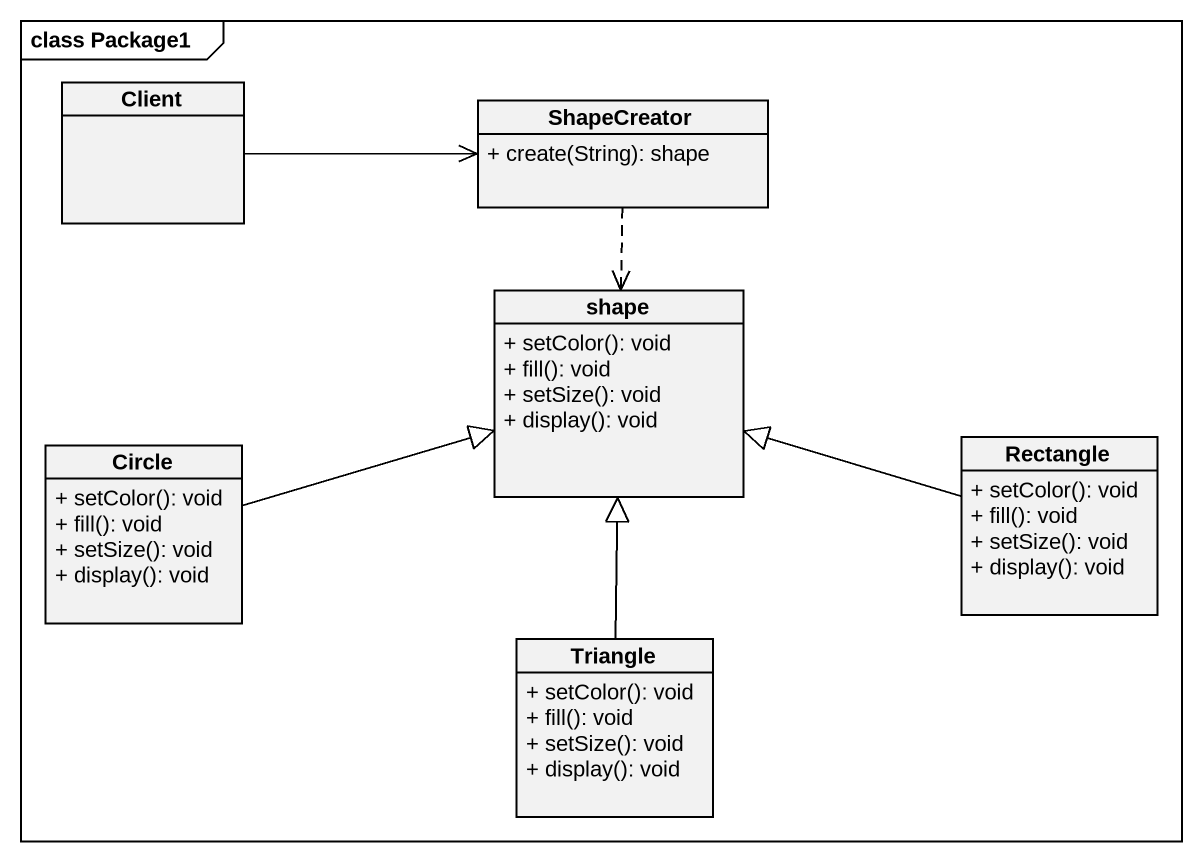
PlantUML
@startuml
mainframe class Package1
hide circle
hide empty members
skinparam classAttributeIconSize 0
class Client
class ShapeCreator {
  + create(String): shape
}
class shape {
  + setColor(): void
  + fill(): void
  + setSize(): void
  + display(): void
}
class "Circle" as Circle_ {
  + setColor(): void
  + fill(): void
  + setSize(): void
  + display(): void
}
class "Rectangle" as Rectangle_ {
  + setColor(): void
  + fill(): void
  + setSize(): void
  + display(): void
}
class Triangle {
  + setColor(): void
  + fill(): void
  + setSize(): void
  + display(): void
}
Client -right-> ShapeCreator
ShapeCreator ..> shape
Circle_ -right-|> shape
Rectangle_ -left-|> shape
Triangle -up-|> shape
@enduml
